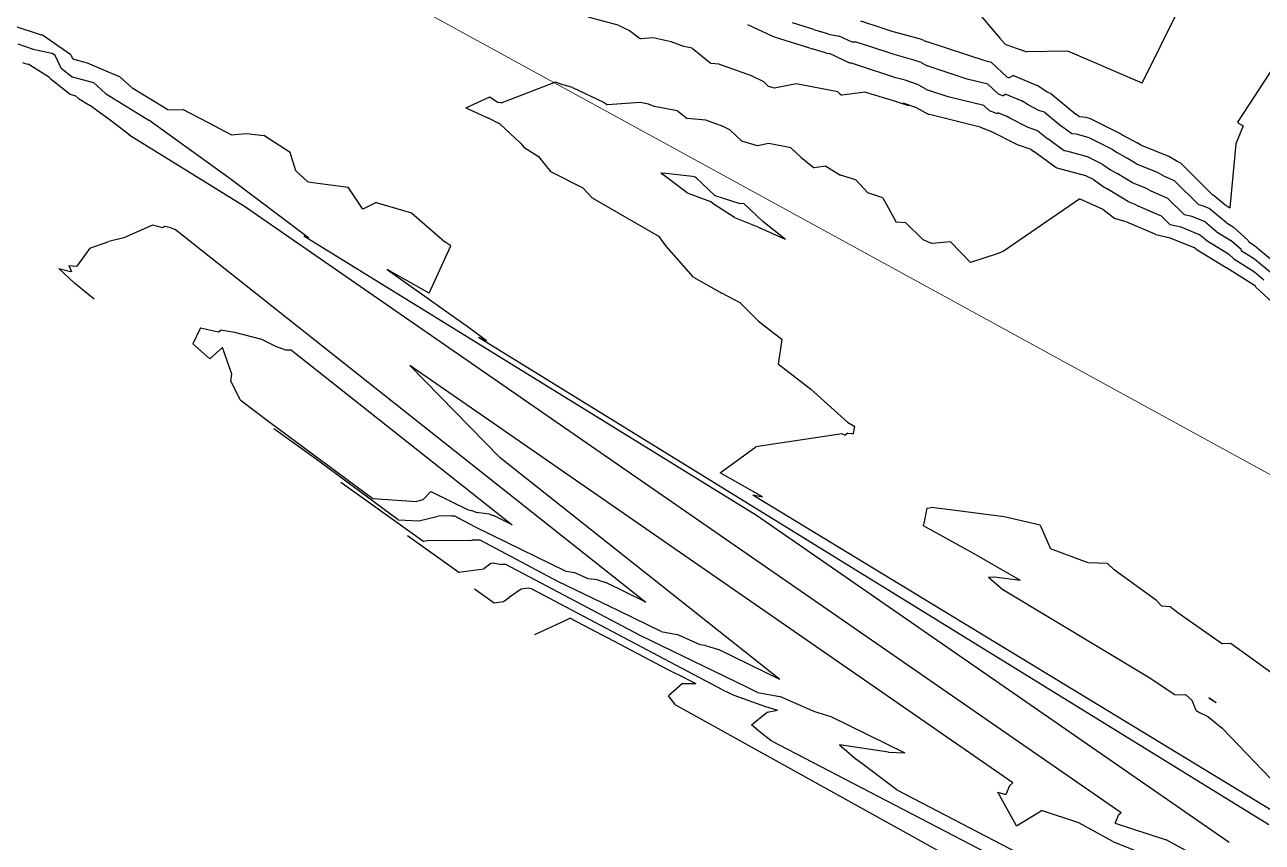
# Model space of a CAD drawing. Header units: metres. Extents: x -1120501 to 1198934, y -4928884 to 66998.
# Drawn here: x -198.9 to -55.9, y -576.5 to -482 of the extents above; entities that cross this region are included whole.
import ezdxf

# ---------------------------------------------------------------- set-up
doc = ezdxf.new("R2010")
doc.units = ezdxf.units.M
doc.layers.add('CL', color=5, linetype='Continuous')
doc.layers.add('SURF2CONTOURS', color=7, linetype='Continuous', lineweight=0)

msp = doc.modelspace()

# ---------------------------------------------------------------- linework, layer by layer
at = {"color": 7, "lineweight": 0}
msp.add_circle((-684.64, 190.5), 66807.04, dxfattribs=at)
at = {"layer": 'CL', "linetype": 'Continuous', "lineweight": 0}
msp.add_lwpolyline([(-1067.58, 367.8), (-1082.93, 319.26), (-1104.11, 221.68), (-1108.39, 149.1), (-1119.85, 75.24), (-1093.53, -4.65), (-914.22, -147.32), (-825.87, -265.54), (-744.42, -314.86), (-442.72, -367.63), (-277.08, -412.37), (-43.5, -540.29), (86.31, -636.55), (247.28, -699.7), (413.51, -706.37), (555.05, -769.61), (597.29, -868.97), (635.37, -929.41), (778.63, -1023.65), (803.38, -1108.38), (824.32, -1155.97), (872.87, -1163.59)], dxfattribs=at)
at = {"layer": 'SURF2CONTOURS', "color": 4, "linetype": 'Continuous', "lineweight": -3}
for p, q in [((-89.69, -479.46, 248), (-86.24, -483.54, 248)), ((-69.79, -488.75, 248), (-65.57, -480.2, 248)), ((-99.82, -482.4, 248), (-102.29, -481.6, 248)), ((-112.53, -483.31, 247), (-115.36, -482.01, 247)), ((-98.66, -482.79, 248), (-99.82, -482.4, 248)), ((-95.4, -483.68, 248), (-98.66, -482.79, 248)), ((-199.69, -484.23, 247), (-197.9, -484.82, 247)), ((-112.25, -483.45, 247), (-112.53, -483.31, 247)), ((-112.14, -483.49, 247), (-112.25, -483.45, 247)), ((-108.19, -484.71, 247), (-112.14, -483.49, 247)), ((-95.02, -483.81, 248), (-95.4, -483.68, 248)), ((-95.02, -483.81, 248), (-94.75, -483.96, 248)), ((-87.83, -486.23, 248), (-94.75, -483.96, 248)), ((-85.62, -484.25, 248), (-86.24, -483.54, 248)), ((-85.62, -484.25, 248), (-84.37, -484.71, 248)), ((-197.9, -484.82, 247), (-195.76, -485.31, 247)), ((-195.36, -485.56, 247), (-195.76, -485.31, 247)), ((-194.69, -487.01, 247), (-195.36, -485.56, 247)), ((-108.19, -484.71, 247), (-107.92, -484.79, 247)), ((-106.39, -485.26, 247), (-107.92, -484.79, 247)), ((-106.39, -485.26, 247), (-105.9, -485.35, 247)), ((-103.58, -486.44, 247), (-105.9, -485.35, 247)), ((-84.37, -484.71, 248), (-83.14, -485.13, 248)), ((-78.39, -485.06, 248), (-83.14, -485.13, 248)), ((-69.79, -488.75, 248), (-78.39, -485.06, 248)), ((-58.76, -493.27, 248), (-53.73, -485.59, 248)), ((-194.69, -487.01, 247), (-193.41, -488.03, 247)), ((-103.37, -486.44, 247), (-103.58, -486.44, 247)), ((-102.68, -486.67, 247), (-103.37, -486.44, 247)), ((-98.27, -488.14, 247), (-102.68, -486.67, 247)), ((-87.2, -486.38, 248), (-87.83, -486.23, 248)), ((-87.2, -486.38, 248), (-85.38, -488.07, 248)), ((-193.41, -488.03, 247), (-190.94, -488.7, 247)), ((-189.54, -489.95, 247), (-190.94, -488.7, 247)), ((-137.57, -488.65, 246), (-143.78, -491.05, 246)), ((-136.83, -488.93, 246), (-137.57, -488.65, 246)), ((-97.19, -488.43, 247), (-98.27, -488.14, 247)), ((-95.65, -488.97, 247), (-97.19, -488.43, 247)), ((-85.38, -488.07, 248), (-85.17, -488.15, 248)), ((-84.68, -487.89, 248), (-85.17, -488.15, 248)), ((-84.68, -487.89, 248), (-81.94, -489.03, 248)), ((-189.54, -489.95, 247), (-184.53, -493.03, 247)), ((-147.94, -491.61, 246), (-145.14, -490.33, 246)), ((-145.14, -490.33, 246), (-144.2, -490.98, 246)), ((-135.62, -489.25, 246), (-136.83, -488.93, 246)), ((-135.62, -489.25, 246), (-132.01, -490.95, 246)), ((-95.65, -488.97, 247), (-94.54, -489.57, 247)), ((-92.2, -490.34, 247), (-94.54, -489.57, 247)), ((-80.81, -489.76, 248), (-81.94, -489.03, 248)), ((-80.51, -489.91, 248), (-80.81, -489.76, 248)), ((-80.35, -489.97, 248), (-80.51, -489.91, 248)), ((-80.35, -489.97, 248), (-77.45, -492.33, 248)), ((-147.94, -491.61, 246), (-145.32, -492.81, 246)), ((-143.91, -491.04, 246), (-144.2, -490.98, 246)), ((-143.78, -491.05, 246), (-143.91, -491.04, 246)), ((-132.01, -490.95, 246), (-131.57, -491.28, 246)), ((-127.8, -490.98, 246), (-131.57, -491.28, 246)), ((-126.84, -491.2, 246), (-127.8, -490.98, 246)), ((-126.17, -491.46, 246), (-126.84, -491.2, 246)), ((-123.47, -491.94, 246), (-126.17, -491.46, 246)), ((-88.07, -491.36, 247), (-92.2, -490.34, 247)), ((-88.07, -491.36, 247), (-87.46, -491.93, 247)), ((-175.29, -499.71, 247), (-184.53, -493.03, 247)), ((-143.98, -493.51, 246), (-145.32, -492.81, 246)), ((-123.47, -491.94, 246), (-122.37, -492.83, 246)), ((-120.21, -493.04, 246), (-122.37, -492.83, 246)), ((-118.19, -493.78, 246), (-120.21, -493.04, 246)), ((-87.46, -491.93, 247), (-86.56, -492.27, 247)), ((-86.39, -492.18, 247), (-86.56, -492.27, 247)), ((-86.39, -492.18, 247), (-85.47, -492.57, 247)), ((-85.1, -492.81, 247), (-85.47, -492.57, 247)), ((-82.98, -493.88, 247), (-85.1, -492.81, 247)), ((-77.02, -492.65, 248), (-77.45, -492.33, 248)), ((-76.28, -492.73, 248), (-77.02, -492.65, 248)), ((-75.75, -492.87, 248), (-76.28, -492.73, 248)), ((-72.15, -494.68, 248), (-75.75, -492.87, 248)), ((-141.61, -495.69, 246), (-143.98, -493.51, 246)), ((-117.42, -494.15, 246), (-118.19, -493.78, 246)), ((-117.42, -494.15, 246), (-116.06, -495.46, 246)), ((-81.86, -494.27, 247), (-82.98, -493.88, 247)), ((-81.86, -494.27, 247), (-80.7, -495.21, 247)), ((-58.15, -493.69, 248), (-58.96, -495.77, 248)), ((-58.76, -493.27, 248), (-58.76, -493.34, 248)), ((-58.76, -493.34, 248), (-58.15, -493.69, 248)), ((-141.61, -495.69, 246), (-141.24, -496.14, 246)), ((-114.25, -496.02, 246), (-116.06, -495.46, 246)), ((-112.93, -495.75, 246), (-114.25, -496.02, 246)), ((-110.38, -496.23, 246), (-112.93, -495.75, 246)), ((-78.82, -496.58, 247), (-80.7, -495.21, 247)), ((-72.15, -494.68, 248), (-71.96, -494.81, 248)), ((-71.96, -494.81, 248), (-70.38, -495.66, 248)), ((-69.95, -495.93, 248), (-70.38, -495.66, 248)), ((-66.73, -497.23, 248), (-69.95, -495.93, 248)), ((-58.96, -495.77, 248), (-59.68, -503.16, 248)), ((-141.24, -496.14, 246), (-139.55, -497.25, 246)), ((-139.55, -497.25, 246), (-138.16, -498.95, 246)), ((-110.38, -496.23, 246), (-109.19, -497.35, 246)), ((-109.19, -497.35, 246), (-107.69, -498.53, 246)), ((-78.5, -496.62, 247), (-78.82, -496.58, 247)), ((-76.12, -497.26, 247), (-78.5, -496.62, 247)), ((-74.33, -498.16, 247), (-76.12, -497.26, 247)), ((-65.66, -497.87, 248), (-66.73, -497.23, 248)), ((-106.33, -498.35, 246), (-107.69, -498.53, 246)), ((-106.33, -498.35, 246), (-104.64, -499.41, 246)), ((-74.33, -498.16, 247), (-73.44, -498.78, 247)), ((-73.44, -498.78, 247), (-72.68, -499.19, 247)), ((-65.32, -498.02, 248), (-65.66, -497.87, 248)), ((-61.62, -501.69, 248), (-65.32, -498.02, 248)), ((-166.12, -506.65, 247), (-175.29, -499.71, 247)), ((-138.16, -498.95, 246), (-134.42, -500.84, 246)), ((-102.87, -499.93, 246), (-104.64, -499.41, 246)), ((-102.87, -499.93, 246), (-101.5, -501.45, 246)), ((-70.91, -500.29, 247), (-72.68, -499.19, 247)), ((-69.3, -500.94, 247), (-70.91, -500.29, 247)), ((-133.35, -502.02, 246), (-134.42, -500.84, 246)), ((-99.75, -502.03, 246), (-101.5, -501.45, 246)), ((-68.77, -501.25, 247), (-69.3, -500.94, 247)), ((-66.82, -502.1, 247), (-68.77, -501.25, 247)), ((-61.57, -501.7, 248), (-61.62, -501.69, 248)), ((-61.48, -501.74, 248), (-61.57, -501.7, 248)), ((-61.48, -501.74, 248), (-60.23, -502.78, 248)), ((-133.35, -502.02, 246), (-125.6, -506.5, 246)), ((-99.75, -502.03, 246), (-98.22, -504.82, 246)), ((-77, -502.11, 246), (-85.85, -508.23, 246)), ((-77, -502.11, 246), (-74.35, -503.32, 246)), ((-64.92, -503.99, 247), (-66.82, -502.1, 247)), ((-60.23, -502.78, 248), (-59.68, -503.16, 248)), ((-74.35, -503.32, 246), (-72.97, -504.39, 246)), ((-72.35, -504.58, 246), (-72.97, -504.39, 246)), ((-71.6, -504.77, 246), (-72.35, -504.58, 246)), ((-64.06, -504.18, 247), (-64.92, -503.99, 247)), ((-62.61, -504.76, 247), (-64.06, -504.18, 247)), ((-97.1, -504.9, 246), (-98.22, -504.82, 246)), ((-97.1, -504.9, 246), (-95.12, -506.83, 246)), ((-71.6, -504.77, 246), (-68.32, -506.18, 246)), ((-61.24, -505.9, 247), (-62.61, -504.76, 247)), ((-61.24, -505.9, 247), (-59.57, -506.93, 247)), ((-166.64, -506.42, 247), (-114.34, -538.7, 247)), ((-166.64, -506.42, 247), (-166.12, -506.65, 247)), ((-124.79, -507.6, 246), (-125.6, -506.5, 246)), ((-95.12, -506.83, 246), (-94.04, -507.28, 246)), ((-91.94, -507.11, 246), (-94.04, -507.28, 246)), ((-91.94, -507.11, 246), (-89.63, -509.48, 246)), ((-68.21, -506.29, 246), (-68.32, -506.18, 246)), ((-66.55, -506.66, 246), (-68.21, -506.29, 246)), ((-63.74, -507.78, 246), (-66.55, -506.66, 246)), ((-58.38, -507.99, 247), (-59.57, -506.93, 247)), ((-121.62, -511.2, 246), (-124.79, -507.6, 246)), ((-86.53, -508.47, 246), (-89.63, -509.48, 246)), ((-85.85, -508.23, 246), (-86.53, -508.47, 246)), ((-63.56, -507.93, 246), (-63.74, -507.78, 246)), ((-63.56, -507.93, 246), (-60.1, -510.07, 246)), ((-58.38, -507.99, 247), (-58.35, -508.12, 247)), ((-56.82, -509.09, 247), (-58.35, -508.12, 247)), ((-60.06, -510.11, 246), (-60.1, -510.07, 246)), ((-60.06, -510.11, 246), (-60.06, -510.11, 246)), ((-56.82, -512.16, 246), (-60.06, -510.11, 246)), ((-54.78, -510.79, 247), (-56.82, -509.09, 247)), ((-121.62, -511.2, 246), (-118.36, -513.04, 246)), ((-116.25, -514.14, 246), (-118.36, -513.04, 246)), ((-56.72, -512.24, 246), (-56.82, -512.16, 246)), ((-56.66, -512.33, 246), (-56.72, -512.24, 246)), ((-53.35, -515.39, 246), (-56.66, -512.33, 246)), ((-114.11, -516.27, 246), (-116.25, -514.14, 246)), ((-178.58, -517.03, 247), (-179.45, -518.88, 247)), ((-178.58, -517.03, 247), (-176.49, -517.5, 247)), ((-176.49, -517.5, 247), (-176.23, -517.3, 247)), ((-174.61, -517.56, 247), (-176.23, -517.3, 247)), ((-114.11, -516.27, 246), (-111.38, -518.38, 246)), ((-177.51, -520.62, 247), (-179.45, -518.88, 247)), ((-171.5, -518.37, 247), (-174.61, -517.56, 247)), ((-169.88, -519.19, 247), (-171.5, -518.37, 247)), ((-111.79, -521.25, 246), (-111.38, -518.38, 246)), ((-177.51, -520.62, 247), (-176.04, -519.32, 247)), ((-174.97, -522.41, 247), (-176.04, -519.32, 247)), ((-168.73, -519.63, 247), (-169.88, -519.19, 247)), ((-168.05, -519.61, 247), (-168.73, -519.63, 247)), ((-168.05, -519.61, 247), (-142.57, -539.79, 247)), ((-84.73, -569.61, 248), (-154.4, -521.39, 248)), ((-143.98, -532.07, 248), (-154.4, -521.39, 248)), ((-111.79, -521.25, 246), (-108.06, -524.12, 246)), ((-175.08, -523.18, 247), (-174.97, -522.41, 247)), ((-174.01, -525.35, 247), (-175.08, -523.18, 247)), ((-103.85, -527.93, 246), (-108.06, -524.12, 246)), ((-174.01, -525.35, 247), (-170.54, -527.98, 247)), ((-170.54, -527.98, 247), (-158.66, -536.77, 247)), ((-103.85, -527.93, 246), (-103.01, -528.43, 246)), ((-103.16, -529.24, 246), (-103.01, -528.43, 246)), ((-104.44, -529.28, 246), (-114.44, -530.78, 246)), ((-104.44, -529.28, 246), (-104.1, -529.43, 246)), ((-103.81, -529.23, 246), (-104.1, -529.43, 246)), ((-103.81, -529.23, 246), (-103.35, -529.24, 246)), ((-103.35, -529.24, 246), (-103.16, -529.24, 246)), ((-118.56, -533.78, 246), (-114.44, -530.78, 246)), ((-111.67, -557.67, 248), (-143.98, -532.07, 248)), ((-113.67, -536.56, 246), (-118.56, -533.78, 246)), ((-162.38, -534.88, 248), (-152.79, -541.72, 248)), ((-151.97, -535.96, 247), (-152.89, -536.9, 247)), ((-151.97, -535.96, 247), (-147.64, -538.08, 247)), ((-158.66, -536.77, 247), (-153.64, -537.09, 247)), ((-152.89, -536.9, 247), (-153.64, -537.09, 247)), ((-114.76, -536.33, 246), (-113.67, -536.56, 246)), ((-114.76, -536.33, 246), (-49.17, -576.23, 246)), ((-147.64, -538.08, 247), (-147.27, -538.15, 247)), ((-146.73, -538.39, 247), (-147.27, -538.15, 247)), ((-145.2, -538.59, 247), (-146.73, -538.39, 247)), ((-145.2, -538.59, 247), (-144.74, -538.73, 247)), ((-142.57, -539.79, 247), (-144.74, -538.73, 247)), ((-114.34, -538.7, 247), (-59.74, -576.49, 247)), ((-152.39, -541.67, 248), (-152.79, -541.72, 248)), ((-147.51, -541.6, 248), (-152.39, -541.67, 248)), ((-147.51, -541.6, 248), (-147.27, -541.57, 248)), ((-147.27, -541.57, 248), (-147.17, -541.59, 248)), ((-146.28, -541.58, 248), (-147.17, -541.59, 248)), ((-137.29, -546.34, 248), (-146.28, -541.58, 248)), ((-146.92, -547.21, 249), (-144.65, -548.82, 249)), ((-141.55, -547.24, 249), (-142.87, -548.16, 249)), ((-140.72, -547.13, 249), (-141.55, -547.24, 249)), ((-140.43, -547.2, 249), (-140.72, -547.13, 249)), ((-140.33, -547.2, 249), (-140.43, -547.2, 249)), ((-118.27, -558.87, 249), (-140.33, -547.2, 249)), ((-130.16, -549.79, 248), (-137.29, -546.34, 248)), ((-144.65, -548.82, 249), (-143.56, -548.68, 249)), ((-143.56, -548.68, 249), (-142.87, -548.16, 249)), ((-125.37, -552.14, 248), (-130.16, -549.79, 248)), ((-125.37, -552.14, 248), (-123.52, -552.47, 248)), ((-120.84, -553.67, 248), (-123.52, -552.47, 248)), ((-120.23, -553.75, 248), (-120.84, -553.67, 248)), ((-120.23, -553.75, 248), (-118.75, -554.22, 248)), ((-111.67, -557.67, 248), (-118.75, -554.22, 248)), ((-118.27, -558.87, 249), (-116.97, -559.5, 249)), ((-116.97, -559.5, 249), (-113.32, -560.82, 249)), ((-61.26, -560.36, 245), (-62.08, -559.81, 245)), ((-62.08, -559.81, 245), (-62.05, -559.89, 245)), ((-61.26, -560.36, 245), (-62.05, -559.89, 245)), ((-114.92, -562.93, 249), (-113.11, -561.45, 249)), ((-113.32, -560.82, 249), (-111.91, -561.24, 249)), ((-113.11, -561.45, 249), (-111.91, -561.24, 249)), ((-113.88, -563.82, 249), (-114.92, -562.93, 249)), ((-112.69, -564.72, 249), (-113.88, -563.82, 249)), ((-112.69, -564.72, 249), (-49.22, -597.72, 249)), ((-85.12, -569.97, 248), (-85.56, -570.99, 248)), ((-85.12, -569.97, 248), (-84.73, -569.61, 248)), ((-86.46, -570.69, 248), (-85.56, -570.99, 248)), ((-84.33, -574.58, 248), (-86.46, -570.69, 248)), ((-84.33, -574.58, 248), (-81.84, -573.1, 248)), ((-81.84, -573.1, 248), (-81.43, -572.83, 248)), ((-77.13, -574.26, 248), (-81.43, -572.83, 248)), ((-73.19, -576.39, 248), (-77.13, -574.26, 248)), ((-73.19, -576.39, 248), (-67.7, -578.6, 248))]:
    msp.add_line(p, q, dxfattribs=at)
at = {"layer": 'SURF2CONTOURS', "color": 2, "linetype": 'Continuous', "lineweight": -3}
for p, q in [((-130.35, -482.06, 246.5), (-133.81, -481.15, 246.5)), ((-200.26, -482.09, 246.5), (-196.98, -483.18, 246.5)), ((-196.82, -483.22, 246.5), (-196.98, -483.18, 246.5)), ((-130.35, -482.06, 246.5), (-129.01, -482.69, 246.5)), ((-129.01, -482.69, 246.5), (-127.77, -483.62, 246.5)), ((-107.73, -482.56, 247.5), (-110.2, -481.8, 247.5)), ((-107.73, -482.56, 247.5), (-107, -482.78, 247.5)), ((-106.03, -483.08, 247.5), (-107, -482.78, 247.5)), ((-106.03, -483.08, 247.5), (-104.79, -483.32, 247.5)), ((-193.55, -485.49, 246.5), (-196.82, -483.22, 246.5)), ((-126.3, -483.51, 246.5), (-127.77, -483.62, 246.5)), ((-124.21, -483.99, 246.5), (-126.3, -483.51, 246.5)), ((-122.74, -484.54, 246.5), (-124.21, -483.99, 246.5)), ((-121.78, -484.72, 246.5), (-122.74, -484.54, 246.5)), ((-103.3, -484.02, 247.5), (-104.79, -483.32, 247.5)), ((-102.83, -484.02, 247.5), (-103.3, -484.02, 247.5)), ((-101.25, -484.54, 247.5), (-102.83, -484.02, 247.5)), ((-98.46, -485.46, 247.5), (-101.25, -484.54, 247.5)), ((-193.55, -485.49, 246.5), (-193.39, -485.84, 246.5)), ((-193.39, -485.84, 246.5), (-193.17, -486.02, 246.5)), ((-191.64, -486.43, 246.5), (-193.17, -486.02, 246.5)), ((-121.78, -484.72, 246.5), (-119.59, -486.47, 246.5)), ((-96.29, -486.05, 247.5), (-98.46, -485.46, 247.5)), ((-199.13, -486.37, 247.5), (-198.83, -486.47, 247.5)), ((-198.83, -486.47, 247.5), (-198.47, -486.55, 247.5)), ((-196.03, -488.1, 247.5), (-198.47, -486.55, 247.5)), ((-189.2, -487.48, 246.5), (-191.64, -486.43, 246.5)), ((-118.69, -486.56, 246.5), (-119.59, -486.47, 246.5)), ((-114.94, -487.92, 246.5), (-118.69, -486.56, 246.5)), ((-95.34, -486.39, 247.5), (-96.29, -486.05, 247.5)), ((-95.34, -486.39, 247.5), (-94.64, -486.76, 247.5)), ((-90.01, -488.28, 247.5), (-94.64, -486.76, 247.5)), ((-195.99, -488.18, 247.5), (-196.03, -488.1, 247.5)), ((-195.99, -488.18, 247.5), (-193.65, -490.05, 247.5)), ((-187.9, -488.04, 246.5), (-189.2, -487.48, 246.5)), ((-187.9, -488.04, 246.5), (-186.41, -489.36, 246.5)), ((-113.52, -488.62, 246.5), (-114.94, -487.92, 246.5)), ((-113.52, -488.62, 246.5), (-112.98, -489.13, 246.5)), ((-109.78, -488.84, 246.5), (-112.27, -489.35, 246.5)), ((-104.97, -489.75, 246.5), (-109.78, -488.84, 246.5)), ((-87.63, -488.87, 247.5), (-90.01, -488.28, 247.5)), ((-87.63, -488.87, 247.5), (-86.42, -490, 247.5)), ((-193.65, -490.05, 247.5), (-193.02, -490.22, 247.5)), ((-192.66, -490.53, 247.5), (-193.02, -490.22, 247.5)), ((-182.35, -491.86, 246.5), (-186.41, -489.36, 246.5)), ((-112.27, -489.35, 246.5), (-112.98, -489.13, 246.5)), ((-104.97, -489.75, 246.5), (-104.76, -489.95, 246.5)), ((-104.76, -489.95, 246.5), (-104.49, -490.16, 246.5)), ((-101.77, -489.81, 246.5), (-104.49, -490.16, 246.5)), ((-101.77, -489.81, 246.5), (-101.71, -489.84, 246.5)), ((-98.14, -490.9, 246.5), (-101.71, -489.84, 246.5)), ((-86.42, -490, 247.5), (-85.87, -490.21, 247.5)), ((-85.53, -490.04, 247.5), (-85.87, -490.21, 247.5)), ((-85.53, -490.04, 247.5), (-83.71, -490.8, 247.5)), ((-192.66, -490.53, 247.5), (-191.39, -491.32, 247.5)), ((-189.03, -493.02, 247.5), (-191.39, -491.32, 247.5)), ((-98.14, -490.9, 246.5), (-98.12, -490.92, 246.5)), ((-98.12, -490.92, 246.5), (-96.8, -491.36, 246.5)), ((-97.46, -491.03, 246.5), (-95.97, -491.55, 246.5)), ((-97.46, -491.03, 246.5), (-96.8, -491.36, 246.5)), ((-95.97, -491.55, 246.5), (-94.44, -492.38, 246.5)), ((-82.95, -491.28, 247.5), (-83.71, -490.8, 247.5)), ((-81.74, -491.9, 247.5), (-82.95, -491.28, 247.5)), ((-186.7, -494.79, 247.5), (-189.03, -493.02, 247.5)), ((-182.35, -491.86, 246.5), (-180.62, -491.8, 246.5)), ((-177.64, -493.33, 246.5), (-180.62, -491.8, 246.5)), ((-94.38, -492.4, 246.5), (-94.44, -492.38, 246.5)), ((-88.51, -493.84, 246.5), (-94.38, -492.4, 246.5)), ((-81.1, -492.12, 247.5), (-81.74, -491.9, 247.5)), ((-81.1, -492.12, 247.5), (-79.08, -493.77, 247.5)), ((-175.02, -494.73, 246.5), (-177.64, -493.33, 246.5)), ((-175.02, -494.73, 246.5), (-173.27, -494.57, 246.5)), ((-173.27, -494.57, 246.5), (-171.26, -494.8, 246.5)), ((-88.51, -493.84, 246.5), (-88.49, -493.86, 246.5)), ((-88.49, -493.86, 246.5), (-87.25, -494.33, 246.5)), ((-87.25, -494.33, 246.5), (-87.25, -494.33, 246.5)), ((-87.25, -494.33, 246.5), (-87.24, -494.33, 246.5)), ((-87.24, -494.33, 246.5), (-87.24, -494.33, 246.5)), ((-84.21, -495.87, 246.5), (-87.24, -494.33, 246.5)), ((-77.92, -494.62, 247.5), (-79.08, -493.77, 247.5)), ((-77.39, -494.67, 247.5), (-77.92, -494.62, 247.5)), ((-186.83, -494.73, 247.5), (-173.5, -502.96, 247.5)), ((-186.83, -494.73, 247.5), (-186.7, -494.79, 247.5)), ((-168.21, -496.77, 246.5), (-171.26, -494.8, 246.5)), ((-82.62, -496.41, 246.5), (-84.21, -495.87, 246.5)), ((-75.94, -495.07, 247.5), (-77.39, -494.67, 247.5)), ((-73.24, -496.42, 247.5), (-75.94, -495.07, 247.5)), ((-167.56, -498.89, 246.5), (-168.21, -496.77, 246.5)), ((-82.62, -496.41, 246.5), (-82.33, -496.65, 246.5)), ((-79.73, -498.55, 246.5), (-82.33, -496.65, 246.5)), ((-73.24, -496.42, 247.5), (-72.7, -496.79, 247.5)), ((-72.7, -496.79, 247.5), (-71.53, -497.43, 247.5)), ((-70.43, -498.11, 247.5), (-71.53, -497.43, 247.5)), ((-167.56, -498.89, 246.5), (-166.18, -500.16, 246.5)), ((-79.61, -498.57, 246.5), (-79.73, -498.55, 246.5)), ((-76.31, -499.46, 246.5), (-79.61, -498.57, 246.5)), ((-68.01, -499.08, 247.5), (-70.43, -498.11, 247.5)), ((-166.18, -500.16, 246.5), (-161.54, -500.78, 246.5)), ((-125.42, -499.13, 245.5), (-125.27, -499.25, 245.5)), ((-125.42, -499.13, 245.5), (-125.17, -499.17, 245.5)), ((-125.27, -499.25, 245.5), (-125.17, -499.31, 245.5)), ((-125.17, -499.17, 245.5), (-125.16, -499.18, 245.5)), ((-122.36, -501.44, 245.5), (-125.17, -499.31, 245.5)), ((-121.74, -499.53, 245.5), (-125.16, -499.18, 245.5)), ((-121.44, -499.63, 245.5), (-121.74, -499.53, 245.5)), ((-121.33, -499.69, 245.5), (-121.44, -499.63, 245.5)), ((-121.33, -499.69, 245.5), (-119.13, -501.8, 245.5)), ((-75.42, -499.91, 246.5), (-76.31, -499.46, 246.5)), ((-75.42, -499.91, 246.5), (-74.19, -500.77, 246.5)), ((-67.22, -499.56, 247.5), (-68.01, -499.08, 247.5)), ((-66.07, -500.06, 247.5), (-67.22, -499.56, 247.5)), ((-63.27, -502.84, 247.5), (-66.07, -500.06, 247.5)), ((-159.82, -503.33, 246.5), (-161.54, -500.78, 246.5)), ((-122.36, -501.44, 245.5), (-119.66, -502.43, 245.5)), ((-74.19, -500.77, 246.5), (-73.83, -500.96, 246.5)), ((-71.39, -502.47, 246.5), (-73.83, -500.96, 246.5)), ((-173.5, -502.96, 247.5), (-72.23, -573.05, 247.5)), ((-158.28, -502.55, 246.5), (-159.82, -503.33, 246.5)), ((-158.28, -502.55, 246.5), (-154.19, -503.73, 246.5)), ((-119.35, -502.69, 245.5), (-119.66, -502.43, 245.5)), ((-116.91, -504.3, 245.5), (-119.35, -502.69, 245.5)), ((-116.23, -502.69, 245.5), (-119.13, -501.8, 245.5)), ((-116.08, -502.66, 245.5), (-116.23, -502.69, 245.5)), ((-115.78, -502.72, 245.5), (-116.08, -502.66, 245.5)), ((-115.78, -502.72, 245.5), (-113.61, -504.75, 245.5)), ((-70.59, -502.79, 246.5), (-71.39, -502.47, 246.5)), ((-70.33, -502.95, 246.5), (-70.59, -502.79, 246.5)), ((-67.57, -504.14, 246.5), (-70.33, -502.95, 246.5)), ((-62.81, -502.94, 247.5), (-63.27, -502.84, 247.5)), ((-62.05, -503.25, 247.5), (-62.81, -502.94, 247.5)), ((-154.19, -503.73, 246.5), (-150.34, -507.09, 246.5)), ((-116.91, -504.3, 245.5), (-114.19, -505.37, 245.5)), ((-66.57, -505.14, 246.5), (-67.57, -504.14, 246.5)), ((-60.08, -504.88, 247.5), (-62.05, -503.25, 247.5)), ((-184.13, -505.18, 247.5), (-187.43, -506.65, 247.5)), ((-183.5, -505.33, 247.5), (-184.13, -505.18, 247.5)), ((-182.98, -505.49, 247.5), (-183.5, -505.33, 247.5)), ((-182.74, -505.31, 247.5), (-182.98, -505.49, 247.5)), ((-182.49, -505.35, 247.5), (-182.74, -505.31, 247.5)), ((-182.01, -505.48, 247.5), (-182.49, -505.35, 247.5)), ((-181.76, -505.6, 247.5), (-182.01, -505.48, 247.5)), ((-181.58, -505.67, 247.5), (-181.76, -505.6, 247.5)), ((-181.47, -505.67, 247.5), (-181.58, -505.67, 247.5)), ((-181.47, -505.67, 247.5), (-127.12, -548.73, 247.5)), ((-114.19, -505.37, 245.5), (-113.94, -505.52, 245.5)), ((-111, -506.82, 245.5), (-113.94, -505.52, 245.5)), ((-111, -506.82, 245.5), (-113.61, -504.75, 245.5)), ((-65.31, -505.42, 246.5), (-66.57, -505.14, 246.5)), ((-63.18, -506.27, 246.5), (-65.31, -505.42, 246.5)), ((-60.08, -504.88, 247.5), (-59.3, -505.36, 247.5)), ((-57.54, -506.93, 247.5), (-59.3, -505.36, 247.5)), ((-191.38, -507.84, 247.5), (-189.15, -507.07, 247.5)), ((-187.43, -506.65, 247.5), (-189.15, -507.07, 247.5)), ((-149.68, -507.57, 246.5), (-150.34, -507.09, 246.5)), ((-62.4, -506.91, 246.5), (-63.18, -506.27, 246.5)), ((-62.4, -506.91, 246.5), (-59.83, -508.5, 246.5)), ((-57.54, -506.93, 247.5), (-57.49, -507.12, 247.5)), ((-56.82, -507.55, 247.5), (-57.49, -507.12, 247.5)), ((-191.38, -507.84, 247.5), (-192.87, -509.91, 247.5)), ((-152.16, -513.02, 246.5), (-149.68, -507.57, 246.5)), ((-59.22, -509.05, 246.5), (-59.83, -508.5, 246.5)), ((-53.81, -510.06, 247.5), (-56.82, -507.55, 247.5)), ((-193.12, -511.87, 247.5), (-194.95, -510.18, 247.5)), ((-194.95, -510.18, 247.5), (-193.59, -510.54, 247.5)), ((-193.8, -509.84, 247.5), (-192.87, -509.91, 247.5)), ((-193.8, -509.84, 247.5), (-193.5, -510.54, 247.5)), ((-152.16, -513.02, 246.5), (-157.03, -510.3, 246.5)), ((-157.03, -510.3, 246.5), (-147.49, -517.03, 246.5)), ((-59.22, -509.05, 246.5), (-59.2, -509.11, 246.5)), ((-56.82, -510.62, 246.5), (-59.2, -509.11, 246.5)), ((-193.5, -510.54, 247.5), (-193.59, -510.54, 247.5)), ((-55.75, -511.51, 246.5), (-56.82, -510.62, 246.5)), ((-190.85, -513.71, 247.5), (-193.12, -511.87, 247.5)), ((-147.49, -517.03, 246.5), (-145.55, -518.5, 246.5)), ((-146.45, -518.11, 246.5), (-55.18, -574.44, 246.5)), ((-146.45, -518.11, 246.5), (-145.55, -518.5, 246.5)), ((-165.48, -532.02, 247.5), (-170.11, -528.72, 247.5)), ((-155.76, -539.21, 247.5), (-165.48, -532.02, 247.5)), ((-153.34, -539.36, 247.5), (-151.14, -538.8, 247.5)), ((-149.54, -538.78, 247.5), (-151.14, -538.8, 247.5)), ((-149.54, -538.78, 247.5), (-149.26, -538.77, 247.5)), ((-146.8, -540.07, 247.5), (-149.26, -538.77, 247.5)), ((-94.97, -539.64, 245.5), (-94.63, -537.89, 245.5)), ((-94.63, -537.89, 245.5), (-94.17, -537.8, 245.5)), ((-91.98, -538.08, 245.5), (-94.17, -537.8, 245.5)), ((-85.73, -538.88, 245.5), (-91.98, -538.08, 245.5)), ((-81.57, -539.83, 245.5), (-85.73, -538.88, 245.5)), ((-155.76, -539.21, 247.5), (-153.34, -539.36, 247.5)), ((-144.85, -541.02, 247.5), (-146.8, -540.07, 247.5)), ((-95.11, -539.9, 245.5), (-94.97, -539.64, 245.5)), ((-95.11, -539.9, 245.5), (-89.24, -543.11, 245.5)), ((-81.57, -539.83, 245.5), (-80.4, -542.58, 245.5)), ((-154.65, -541.05, 248.5), (-148.72, -545.27, 248.5)), ((-136.51, -545.11, 247.5), (-144.85, -541.02, 247.5)), ((-89.24, -543.11, 245.5), (-83.89, -546.19, 245.5)), ((-76.03, -544.19, 245.5), (-80.4, -542.58, 245.5)), ((-145.03, -544.28, 248.5), (-145.86, -544.91, 248.5)), ((-144.57, -544.22, 248.5), (-145.03, -544.28, 248.5)), ((-144.57, -544.22, 248.5), (-143.8, -544.39, 248.5)), ((-143.3, -544.39, 248.5), (-143.8, -544.39, 248.5)), ((-127.78, -552.6, 248.5), (-143.3, -544.39, 248.5)), ((-73.79, -544.26, 245.5), (-76.03, -544.19, 245.5)), ((-73.79, -544.26, 245.5), (-73.02, -545.01, 245.5)), ((-148.72, -545.27, 248.5), (-145.86, -544.91, 248.5)), ((-136.51, -545.11, 247.5), (-135.4, -545.31, 247.5)), ((-133.79, -546.03, 247.5), (-135.4, -545.31, 247.5)), ((-132.71, -546.17, 247.5), (-133.79, -546.03, 247.5)), ((-87.56, -545.85, 245.5), (-86.87, -545.8, 245.5)), ((-87.56, -545.85, 245.5), (-85.81, -547.35, 245.5)), ((-86.87, -545.8, 245.5), (-83.89, -546.19, 245.5)), ((-68.14, -548.55, 245.5), (-73.02, -545.01, 245.5)), ((-132.71, -546.17, 247.5), (-131.75, -546.47, 247.5)), ((-127.12, -548.73, 247.5), (-131.75, -546.47, 247.5)), ((-69.09, -557.43, 245.5), (-85.81, -547.35, 245.5)), ((-68.14, -548.55, 245.5), (-67.54, -549.21, 245.5)), ((-66.53, -549.27, 245.5), (-67.54, -549.21, 245.5)), ((-66.53, -549.27, 245.5), (-65.52, -550.06, 245.5)), ((-65.52, -550.06, 245.5), (-60.53, -553.55, 245.5)), ((-136.48, -550.92, 249.5), (-139.99, -552.52, 249.5)), ((-135.96, -550.65, 249.5), (-136.48, -550.92, 249.5)), ((-135.78, -550.64, 249.5), (-135.96, -550.65, 249.5)), ((-135.78, -550.64, 249.5), (-132.21, -552.51, 249.5)), ((-124.54, -556.56, 249.5), (-132.21, -552.51, 249.5)), ((-115.47, -558.56, 248.5), (-127.78, -552.6, 248.5)), ((-59.5, -553.53, 245.5), (-60.53, -553.55, 245.5)), ((-59.5, -553.53, 245.5), (-54.82, -556.93, 245.5)), ((-122.42, -557.61, 249.5), (-124.54, -556.56, 249.5)), ((-66.02, -559.45, 245.5), (-69.09, -557.43, 245.5)), ((-122.91, -558.14, 249.5), (-124.51, -559.56, 249.5)), ((-122.91, -558.14, 249.5), (-121.34, -558.14, 249.5)), ((-122.42, -557.61, 249.5), (-121.34, -558.14, 249.5)), ((-114.24, -559.17, 248.5), (-115.47, -558.56, 248.5)), ((-123.72, -560.61, 249.5), (-124.51, -559.56, 249.5)), ((-114.24, -559.17, 248.5), (-111.64, -559.64, 248.5)), ((-107.9, -561.32, 248.5), (-111.64, -559.64, 248.5)), ((-66.02, -559.45, 245.5), (-64.78, -559.42, 245.5)), ((-64.01, -560.11, 245.5), (-64.78, -559.42, 245.5)), ((-63.55, -561.28, 245.5), (-64.01, -560.11, 245.5)), ((-123.72, -560.61, 249.5), (-32.52, -611.19, 249.5)), ((-107.75, -561.34, 248.5), (-107.9, -561.32, 248.5)), ((-107.75, -561.34, 248.5), (-105.76, -561.96, 248.5)), ((-63.55, -561.28, 245.5), (-63.18, -561.5, 245.5)), ((-63.18, -561.5, 245.5), (-62.23, -561.96, 245.5)), ((-105.76, -561.96, 248.5), (-97.2, -566.14, 248.5)), ((-62.23, -561.96, 245.5), (-60.54, -563.3, 245.5)), ((-53.99, -570.18, 245.5), (-60.54, -563.3, 245.5)), ((-99.1, -566.08, 248.5), (-104.75, -565.25, 248.5)), ((-104.75, -565.25, 248.5), (-102.81, -566.91, 248.5)), ((-99.1, -566.08, 248.5), (-97.2, -566.14, 248.5)), ((-98.15, -570.42, 248.5), (-102.81, -566.91, 248.5)), ((-98.15, -570.42, 248.5), (-67.67, -586.27, 248.5)), ((-72.5, -573.3, 247.5), (-72.23, -573.05, 247.5)), ((-72.92, -574.27, 247.5), (-72.5, -573.3, 247.5)), ((-72.92, -574.27, 247.5), (-67.03, -576.23, 247.5)), ((-64.34, -577.69, 247.5), (-67.03, -576.23, 247.5))]:
    msp.add_line(p, q, dxfattribs=at)

doc.saveas('drawing.dxf')
